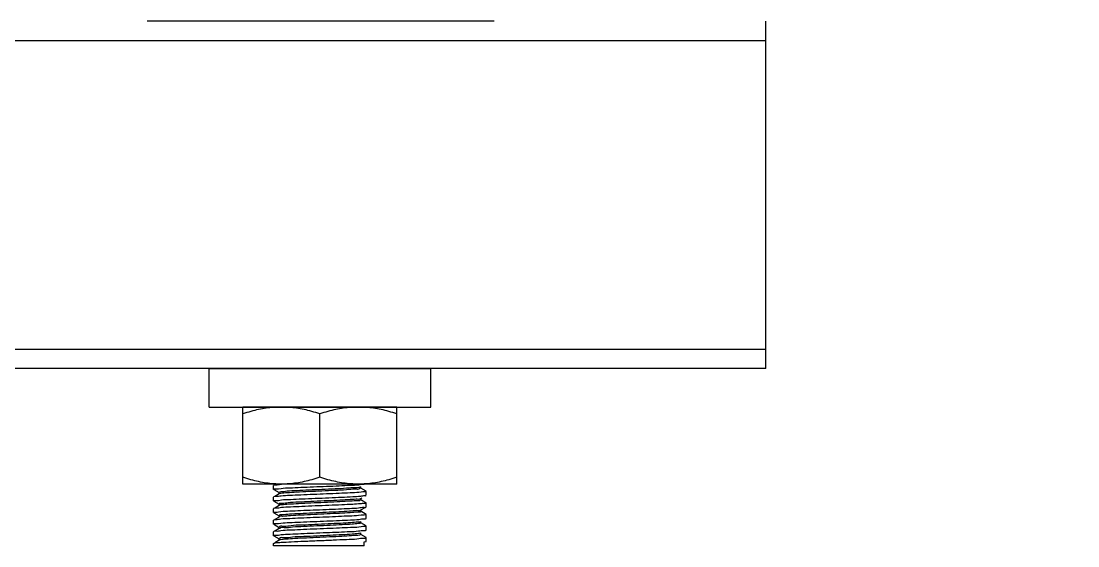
# Model space of a CAD drawing. Header units: millimetres. Extents: x -633009578 to 5705885, y -633235091 to 2571734.
# Drawn here: x 2467393 to 2468620, y 2000438 to 2001047 of the extents above; entities that cross this region are included whole.
import ezdxf

# ---------------------------------------------------------------- set-up
doc = ezdxf.new("R2010")
doc.units = ezdxf.units.MM
doc.header["$LTSCALE"] = 1000
doc.header["$MEASUREMENT"] = 0
doc.layers.get('0').update_dxf_attribs({"color": 9})
doc.layers.add('E-WIRE-系统', color=3, linetype='Continuous')
doc.styles.get("Standard").update_dxf_attribs({"font": 'simhei.ttf', "bigfont": 'hztxt.shx'})
doc.styles.add('TSSD_Dimension', font='simhei.ttf', dxfattribs={"width": 0.707, "bigfont": 'hztxt.shx'})
doc.dimstyles.get("Standard").update_dxf_attribs({"dimtxt": 0.18, "dimasz": 0.18, "dimexe": 0.18, "dimexo": 0.0625, "dimgap": 0.09, "dimtad": 0, "dimtih": 1, "dimtoh": 1, "dimdec": 4, "dimzin": 0, "dimdsep": 46, "dimtxsty": 'Standard', "dimcen": 0.09, "dimadec": 0, "dimazin": 0, "dimtfac": 1, "dimtdec": 4, "dimtofl": 0, "dimtmove": 0, "dimatfit": 3, "dimfxl": 1, "dimtolj": 1, "dimtzin": 0, "dimarcsym": 0})

# ---------------------------------------------------------------- blocks, each defined once
blk = doc.blocks.new('G$CF4FACE3C')
at = {"layer": 'E-WIRE-系统'}
for p, q in [((2547.503319930285, 4134.843328771531), (2183.395662817638, 4134.843328771531)), ((2832.907404695638, 3770.392291667755), (2832.907404695638, 4134.843328771531)), ((-1893.930800943868, 4114.596048945677), (2832.907404695638, 4114.596048945677)), ((-1893.930800943868, 3790.639571516193), (2832.907404695638, 3790.639571516193)), ((2832.907404695638, 3770.392291678931), (-1893.930800943868, 3770.392291678931)), ((2248.261382510187, 3770.359804592445), (2445.521992596332, 3770.413497365196)), ((2248.272388428217, 3729.925423605484), (2248.261376521084, 3770.381828447804)), ((2445.521992514608, 3770.413497396163), (2480.95698744664, 3770.413497396163)), ((2480.95698744664, 3729.957091055927), (2480.95698744664, 3770.413497396163)), ((2248.272379812784, 3729.957091055927), (2480.95698744664, 3729.957091055927)), ((2283.696367138997, 3649.044278330868), (2283.696367138997, 3729.957091055927)), ((2445.521992514608, 3729.957091055927), (2283.696367138997, 3729.957091055927)), ((2445.521992514608, 3649.044278330868), (2445.521992514608, 3729.957091055927)), ((2364.609179831576, 3656.27111926931), (2364.609179831576, 3722.730250117951)), ((2445.521992514608, 3649.044278330868), (2283.696367138997, 3649.044278330868)), ((2316.176369682187, 3647.706433668383), (2316.061492215609, 3647.573522167862)), ((2316.061492215609, 3643.527881519985), (2316.061492215609, 3647.573522167862)), ((2316.176419633674, 3643.394941132632), (2321.797024046769, 3640.141183183412)), ((2318.487577666761, 3649.044278330868), (2317.196431523422, 3648.296793387504)), ((2321.797070370056, 3638.82332541456), (2317.196431523422, 3636.159871483804)), ((2321.299450499471, 3644.222438897123), (2323.956815598998, 3644.645037907991)), ((2321.667296291795, 3640.291369014769), (2321.667296291795, 3638.673112767865)), ((2322.007688202197, 3638.849683138193), (2321.825126889395, 3638.769906663452)), ((2324.168984330026, 3648.736802435364), (2323.713175184792, 3648.672817632789)), ((2407.92469044961, 3640.797549389652), (2405.480289181462, 3640.403928940766)), ((2407.132082950091, 3646.437847561436), (2406.633784261998, 3645.959857598762)), ((2407.218203630298, 3644.942371692159), (2406.633784261998, 3644.341601330903)), ((2413.041989943245, 3641.637972716475), (2407.42128924164, 3644.891786366818)), ((2407.551063328516, 3644.74157371989), (2407.551063328516, 3646.359829966677)), ((2413.15686744079, 3637.45942058845), (2413.15686744079, 3641.505061216536)), ((2316.176369682187, 3635.569511785056), (2316.061492215609, 3635.436600262765)), ((2316.061492215609, 3631.390959625249), (2316.061492215609, 3635.436600262765)), ((2316.176419633674, 3631.258019228117), (2321.797024046769, 3628.004261279129)), ((2321.304915679153, 3632.071726647089), (2324.184233565116, 3632.524562298437)), ((2321.667296291795, 3628.154447110253), (2321.667296291795, 3626.536190863582)), ((2407.552096867235, 3628.430776066496), (2406.98602944985, 3628.383384587592)), ((2407.015980145661, 3632.544801017619), (2407.021596256644, 3632.301004189416)), ((2407.024069563253, 3634.057183828321), (2407.021596256644, 3633.919260456809)), ((2407.16914841882, 3636.489803058794), (2407.552096867235, 3636.522057333495)), ((2409.394202537136, 3631.612683185725), (2407.42128924164, 3632.754864461371)), ((2407.421335605439, 3634.072722231154), (2408.581308608642, 3634.744259867701)), ((2407.551063328516, 3632.604651816073), (2407.551063328516, 3634.222908062278)), ((2407.901827732101, 3628.46579310915), (2407.552096867235, 3628.430776066496)), ((2413.041989943245, 3629.501050822088), (2409.394202537136, 3631.612683185725)), ((2413.041939978255, 3637.326480180142), (2413.15686744079, 3637.45942058845)), ((2413.15686744079, 3625.322498683468), (2413.15686744079, 3629.368139310856)), ((2316.176369682187, 3623.432589859702), (2316.061492215609, 3623.299678359064)), ((2316.061492215609, 3619.25403772085), (2316.061492215609, 3623.299678359064)), ((2316.176419633674, 3619.121097334195), (2321.797024046769, 3615.867339374148)), ((2321.797070370056, 3626.686403509462), (2317.196431523422, 3624.02294957859)), ((2321.292475493159, 3619.961403994588), (2323.742011615774, 3620.35546055634)), ((2413.041989943245, 3617.364128907095), (2407.42128924164, 3620.617942556855)), ((2407.421335605439, 3621.93580032594), (2412.207292881561, 3624.706511616358)), ((2407.551063328516, 3620.467729922035), (2407.551063328516, 3622.085986157763)), ((2413.041939978255, 3625.189558286103), (2413.15686744079, 3625.322498683468)), ((2413.15686744079, 3613.185576778254), (2413.15686744079, 3617.231217407039)), ((2316.176369682187, 3611.295667954604), (2316.061492215609, 3611.162756455247)), ((2316.061492215609, 3607.117115815985), (2316.061492215609, 3611.162756455247)), ((2316.176419633674, 3606.984175429796), (2321.797024046769, 3603.730417469633)), ((2321.797070370056, 3614.549481605063), (2317.196431523422, 3611.886027674191)), ((2321.29243273777, 3607.827760186861), (2323.692476428347, 3608.214882005588)), ((2321.667296291795, 3616.017525206436), (2321.667296291795, 3614.399268968846)), ((2407.919755462557, 3616.539019947522), (2405.22875236487, 3616.111676462344)), ((2413.041989943245, 3605.227207002696), (2407.42128924164, 3608.481020652456)), ((2407.551063328516, 3608.330808016937), (2407.551063328516, 3609.949064253364)), ((2413.041939978255, 3613.052636381588), (2413.15686744079, 3613.185576778254)), ((2316.176369682187, 3599.158746050787), (2316.061492215609, 3599.025834550732)), ((2316.061492215609, 3594.98019391147), (2316.061492215609, 3599.025834550732)), ((2316.176419633674, 3594.847253525979), (2321.797024046769, 3591.593495585606)), ((2321.797070370056, 3602.412559721037), (2317.196431523422, 3599.74910577049)), ((2321.302026972175, 3595.667246979661), (2324.085979356896, 3596.106717105373)), ((2321.667296291795, 3603.880603301455), (2321.667296291795, 3602.262347064447)), ((2322.284359568963, 3602.429890390951), (2322.175722713815, 3602.231573691941)), ((2322.313334371895, 3602.475744736497), (2322.284359568963, 3602.429890390951)), ((2407.927283551311, 3604.380840993021), (2405.571577926166, 3603.999912124942)), ((2413.041989943245, 3593.090285098297), (2407.42128924164, 3596.344098758535)), ((2407.551063328516, 3596.193886113237), (2407.551063328516, 3597.812142349547)), ((2413.041939978255, 3600.91571447684), (2413.15686744079, 3601.048654875136)), ((2413.15686744079, 3601.048654875136), (2413.15686744079, 3605.094295502058)), ((2316.061492215609, 3586.888903780258), (2316.176369682187, 3587.021824145806)), ((2316.061492215609, 3584.314028181834), (2316.061492215609, 3586.888912655762)), ((2411.187611772213, 3584.314028181834), (2316.07039116323, 3584.314028181834)), ((2321.797070370056, 3590.275637817918), (2317.196431523422, 3587.612183866673)), ((2321.667296291795, 3591.743681418127), (2321.667296291795, 3590.12542516028)), ((2322.100586427376, 3590.22802858951), (2321.903021769831, 3590.115394511493)), ((2322.17414450855, 3590.264233554713), (2322.100586427376, 3590.22802858951)), ((2410.69829562516, 3592.339995930437), (2412.076618322637, 3592.284488732694)), ((2411.187611772213, 3588.359668850317), (2413.05933401105, 3588.751434351667)), ((2411.187611772213, 3584.314028181834), (2411.187611772213, 3588.359668850317)), ((2412.076618322637, 3592.284488732694), (2412.235018545995, 3592.293610358262)), ((2413.041939978255, 3588.778792563011), (2413.15686744079, 3588.911732948967)), ((2413.15686744079, 3588.911732948967), (2413.15686744079, 3592.957373598241))]:
    blk.add_line(p, q, dxfattribs=at)
for points, start_tangent, end_tangent in [([(2324.152774537914, 3729.957091055927), (2316.211751685943, 3729.658074029372), (2308.264361824142, 3728.771282881848), (2300.270665572025, 3727.318446883583), (2292.133686137851, 3725.311161224614), (2283.696367138997, 3722.730250117951)], (-0.9999999999999807, 0), (-0.9486832980544095, -0.3162277660047877)), ([(2364.609179831576, 3722.730250117951), (2356.172199733322, 3725.311067311908), (2348.033225145657, 3727.318803054164), (2340.039148884593, 3728.771583071444), (2332.092497973004, 3729.658171406365), (2324.152774537914, 3729.957091055927)], (-0.9486832980465721, 0.3162277660286157), (-0.9999999999994894, 9.29274411314168e-07)), ([(2405.065586907091, 3729.957091055927), (2397.124564366415, 3729.658074029372), (2389.177174526732, 3728.771282881848), (2381.183478276245, 3727.318446883583), (2373.046498820884, 3725.311161224614), (2364.609179831576, 3722.730250117951)], (-0.9999999999999357, 0), (-0.9486832979436878, -0.316227766337369)), ([(2445.521992514608, 3722.730250117951), (2437.085008388385, 3725.31106845371), (2428.946029989282, 3727.318804761046), (2420.951949958922, 3728.771584767033), (2413.005295175593, 3729.658172589378), (2405.065586907091, 3729.957091055927)], (-0.9486832980465677, 0.3162277660286142), (-0.999999999999712, 5.655833085227027e-07)), ([(2324.152774285292, 3649.044278330868), (2316.211794201052, 3649.343292154372), (2308.264457314974, 3650.230072427192), (2300.270826227963, 3651.682887955802), (2292.133861339418, 3653.690159577876), (2283.696367138997, 3656.27111926931)], (-0.9999999999999286, 0), (-0.9486832981495024, 0.3162277657199349)), ([(2364.609179831576, 3656.27111926931), (2356.172001027269, 3653.69024699193), (2348.033033659216, 3651.682525148732), (2340.039034437854, 3650.229769445141), (2332.092448976357, 3649.343194296467), (2324.152774285292, 3649.044278330868)], (-0.9486832980465508, -0.3162277660286598), (-0.99999999999956, -9.292801245416672e-07)), ([(2405.065586947137, 3649.044278330868), (2397.124606882688, 3649.343292154372), (2389.177269997774, 3650.230072427192), (2381.183638921939, 3651.682887955802), (2373.046674034791, 3653.690159577876), (2364.609179831576, 3656.27111926931)], (-0.9999999999999961, 0), (-0.9486832981454943, 0.3162277657317928)), ([(2445.521992514608, 3656.27111926931), (2437.084813718684, 3653.69024699193), (2428.945846351096, 3651.682525148732), (2420.951847120887, 3650.229769445141), (2413.005261672894, 3649.343194296467), (2405.065586947137, 3649.044278330868)], (-0.9486832980426498, -0.3162277660405539), (-0.9999999999995036, -9.292801204870005e-07)), ([(2316.061492215609, 3643.527881519985), (2318.078603449045, 3644.086659956374)], (0, 1.000000000000318), (0.9992060913073074, -0.03983951674164701)), ([(2323.713175184792, 3648.672817632789), (2317.997593050357, 3648.120887635741), (2316.085602206178, 3647.736022488098)], (-0.9890526641566894, -0.147562961221707), (-0.3099327359019309, -0.950758486271205)), ([(2318.078603449045, 3644.086659956374), (2321.299450499471, 3644.222438897123)], (0.999206091347144, -0.03983951574645595), (0.9918915286292633, 0.1270873535552371)), ([(2406.633784261998, 3645.959857598762), (2401.547848197632, 3645.326141970581), (2392.521751189837, 3644.692426299443), (2380.518285743194, 3644.058710672311), (2366.817833413603, 3643.424995023641), (2352.881789145293, 3642.79127940652), (2340.196678122506, 3642.157563779387), (2330.115591269685, 3641.523848119541), (2323.713854444679, 3640.890132501605), (2321.685214718105, 3640.280165922013)], (-0.7891867384770551, -0.6141533129538953), (-0.5301388759785324, -0.8479108279625519)), ([(2406.633784261998, 3644.341601330903), (2401.547848197632, 3643.70788572426), (2392.521751189837, 3643.074170053122), (2380.518285743194, 3642.440454436), (2366.817833413603, 3641.806738776737), (2352.881789145293, 3641.17302314972), (2340.196678122506, 3640.539307531784), (2330.115591269685, 3639.905591862043), (2323.713854444679, 3639.271876243525), (2322.007688202197, 3638.849683138193)], (-0.7891867383704375, -0.6141533130906575), (-0.9356058483330707, -0.3530463093776247)), ([(2323.956815598998, 3644.645037907991), (2332.987220738083, 3645.191849437193), (2344.554671629798, 3645.739531463245), (2357.863649039296, 3646.292844690499), (2371.599080545362, 3646.841201339499), (2384.883072361816, 3647.394288468524), (2396.431298329728, 3647.942895266926), (2405.480289181462, 3648.495210218127)], (0.9892204548755047, 0.1464339156616225), (0.9890793653539363, 0.147383883213846)), ([(2405.480289181462, 3640.403928940766), (2396.431298329728, 3639.851613990613), (2384.883072361816, 3639.303007202107), (2371.599080545362, 3638.74992007378), (2357.863649039296, 3638.201563423499), (2344.554671629798, 3637.648250218132), (2332.987220738083, 3637.100568160298), (2323.956815598998, 3636.553756632376)], (-0.9890793653539779, -0.1473838832138303), (-0.9892204548755225, -0.1464339156616689)), ([(2329.799200894078, 3649.132322743884), (2324.168984330026, 3648.736802435364)], (-0.999376036680776, -0.03532049416541394), (-0.9914062523650717, -0.1308191223459746)), ([(2405.480289181462, 3648.495210218127), (2411.182931122836, 3649.046252803761)], (0.9890793654818723, 0.1473838823551956), (0.9993541384063466, -0.03593474711397555)), ([(2411.197772483341, 3640.954432899831), (2407.92469044961, 3640.797549389652)], (-0.9993298849824778, 0.03660301874536271), (-0.9909493857740329, -0.1342360414854342)), ([(2413.15686744079, 3641.505061216536), (2411.197772483341, 3640.954432899831)], (0, -1.000000000000333), (-0.9993298851674806, 0.03660301369060446)), ([(2316.061492215609, 3631.390959625249), (2318.137123681372, 3631.957843576442)], (0, 1.000000000000045), (0.9990702900124613, -0.04311096860535348)), ([(2323.956815598998, 3636.553756632376), (2318.078603449045, 3635.995378679363), (2316.084225642728, 3635.597922122222)], (-0.9892204547786535, -0.1464339163146859), (-0.2946386204427641, -0.9556087501391565)), ([(2318.137123681372, 3631.957843576442), (2321.304915679153, 3632.071726647089)], (0.999070290214577, -0.04311096392110281), (0.9928897755788351, 0.1190373619958016)), ([(2402.593475901522, 3633.285544828512), (2394.113659960451, 3632.651829201379), (2382.486670430982, 3632.018113552011), (2368.95273099863, 3631.384397923597), (2354.95547517878, 3630.750682265032), (2341.987957368139, 3630.116966636037), (2331.43339215545, 3629.483251008322), (2324.417610260658, 3628.84953535907), (2321.688968664734, 3628.215819731937), (2321.70742018451, 3628.187869400717)], (-0.9953820258954802, -0.09599282537840821), (0.6400226692390093, -0.768356026115882)), ([(2324.184233565116, 3632.524562298437), (2333.733137054369, 3633.093710665475), (2345.809435153846, 3633.657089832705), (2359.540909953183, 3634.223161939881), (2374.130294671981, 3634.806494729477), (2387.693271325901, 3635.382370547042), (2399.120398927946, 3635.952620197902), (2407.16914841882, 3636.489803058794)], (0.9891013282123393, 0.147236417127698), (0.9965598183369107, 0.08287658581462419)), ([(2406.98602944985, 3628.383384587592), (2399.120398927946, 3627.861338921823), (2387.693271325901, 3627.291089290637), (2374.130294671981, 3626.715213462594), (2359.540909953183, 3626.131880672299), (2345.809435153846, 3625.565808566404), (2333.733137054369, 3625.002429398592), (2324.184233565116, 3624.433281012229)], (-0.9966413004821764, -0.08189089188095369), (-0.9891013282862685, -0.1472364166313817)), ([(2402.593475901522, 3631.66728856042), (2394.151416103588, 3631.035911782528), (2382.581165469717, 3630.404534982168), (2369.10788346827, 3629.773158141063), (2355.158239292447, 3629.14178135118), (2342.209343562834, 3628.510404552217), (2331.632338756928, 3627.879027741379), (2324.547210862162, 3627.247650962789)], (-0.9953820259186499, -0.09599282513850887), (-0.9947174171938863, -0.1026511565023952)), ([(2407.021596256644, 3633.919260456809), (2402.593475901522, 3633.285544828512)], (-0.08176301195282605, -0.9966517997154996), (-0.995382025482467, -0.09599282966266427)), ([(2407.021596256644, 3632.301004189416), (2402.593475901522, 3631.66728856042)], (-0.0817630119528472, -0.9966517997157156), (-0.9953820254824062, -0.09599282966267561)), ([(2407.552096867235, 3636.522057333495), (2411.733638985083, 3636.99053870677), (2413.118246174883, 3637.287315390655)], (0.9963814811843195, 0.08499378772899088), (0.4566253094923811, 0.8896591070354362)), ([(2411.733638985083, 3628.899257450947), (2407.901827732101, 3628.46579310915)], (-0.9999703166059608, -0.007704927455784729), (-0.9935120927087635, -0.1137265212765274)), ([(2413.15686744079, 3629.368139310856), (2411.733638985083, 3628.899257450947)], (0, -0.9999999999998896), (-0.9999703166040537, -0.007704927683740949)), ([(2316.061492215609, 3619.25403772085), (2317.979968417436, 3619.798889388214)], (0, 1.000000000000256), (0.9993887545679401, -0.03495879350119426)), ([(2324.184233565116, 3624.433281012229), (2318.137123681372, 3623.866562300012), (2316.083296997938, 3623.460176973836)], (-0.9891013283416453, -0.1472364162589744), (-0.2841832536598495, -0.9587699819766239)), ([(2317.979968417436, 3619.798889388214), (2321.292475493159, 3619.961403994588)], (0.9993887543285397, -0.03495880034878487), (0.9908742591915398, 0.1347894746333508)), ([(2325.221288630972, 3616.808938238653), (2321.810317817843, 3616.175222590449), (2321.824517938308, 3616.158525338396)], (-0.9989355209788949, -0.04612835274098367), (0.6676573216980026, -0.7444687373154629)), ([(2324.547210862162, 3627.247650962789), (2321.742879819358, 3626.752876596176)], (-0.9947174167760522, -0.1026511605521591), (-0.7750790104506635, -0.6318643268602037)), ([(2323.742011615774, 3620.35546055634), (2332.903758962173, 3620.913624768262), (2344.386171092745, 3621.458319340018), (2357.575392127968, 3622.007414205931), (2371.177554078866, 3622.550419484847), (2384.300099025015, 3623.094992607716), (2395.861469208496, 3623.639228324755), (2405.22875236487, 3624.202957729227)], (0.9891236110839767, 0.1470866479195016), (0.9892084500576759, 0.1465149901358798)), ([(2403.544668677496, 3621.244947687141), (2395.632215979043, 3620.611232058029), (2384.410608855076, 3619.977516431594), (2371.076829890022, 3619.343800783041), (2357.053161816439, 3618.710085155326), (2343.835476473672, 3618.076369495247), (2332.833673258079, 3617.442653867067), (2325.221288630972, 3616.808938238653)], (-0.999998681810306, -0.001623692552624003), (-0.9989355208796047, -0.04612835489274278)), ([(2403.950990492245, 3619.671129271621), (2396.342052837135, 3619.039752481855), (2385.372960480629, 3618.408375682193), (2372.205217076698, 3617.776998850401), (2358.233138699317, 3617.145622040727), (2344.936211379478, 3616.514245250844), (2333.722430391237, 3615.88286845258), (2325.779209131608, 3615.251491661998)], (-0.9992095765300292, -0.03975200838626616), (-0.999909679693289, 0.01343995742236379)), ([(2407.312398606911, 3621.865910633584), (2403.544668677496, 3621.244947687141)], (0.5399851491124837, -0.8416745444279843), (-0.9999986818108547, -0.001623692209089912)), ([(2407.380623758771, 3620.318630617694), (2407.394072479103, 3620.302506070817), (2403.950990492245, 3619.671129271621)], (0.6584162016928515, -0.7526540409567958), (-0.9992095763750131, -0.03975201228881349)), ([(2405.22875236487, 3624.202957729227), (2411.190796576673, 3624.770884198719), (2413.133323432412, 3625.160437949817)], (0.9892084496678014, 0.1465149927678604), (0.3036182659036124, 0.95279375974546)), ([(2411.190796576673, 3616.679602921125), (2407.919755462557, 3616.539019947522)], (-0.9992766833129836, 0.03802775548250904), (-0.9918975253268172, -0.1270405417594969)), ([(2413.15686744079, 3617.231217407039), (2411.190796576673, 3616.679602921125)], (0, -0.9999999999998269), (-0.9992766830703903, 0.03802776186261793)), ([(2316.061492215609, 3607.117115815985), (2318.010648214724, 3607.666336138733)], (0, 0.999999999999679), (0.9993529253066841, -0.03596846787248079)), ([(2323.742011615774, 3612.264179291436), (2317.979968417436, 3611.707608111436), (2316.085897424491, 3611.32550351182)], (-0.9891236112686956, -0.1470866466762355), (-0.313185537931087, -0.9496919599692469)), ([(2318.010648214724, 3607.666336138733), (2321.29243273777, 3607.827760186861)], (0.9993529251389923, -0.03596847253133715), (0.990741145336127, 0.1357644391526953)), ([(2325.779209131608, 3615.251491661998), (2321.947645395529, 3614.620114809601)], (-0.9999096796936477, 0.01343995739162644), (0.5188930523054345, -0.8548391663169057)), ([(2404.399061702657, 3609.204350587097), (2397.073643792886, 3608.570634918055), (2386.285317789763, 3607.936919310829), (2373.184849082027, 3607.303203681833), (2359.169633903308, 3606.669488023617), (2345.734642311465, 3606.035772395437), (2334.312953255372, 3605.402056725579), (2326.122891518986, 3604.768341096584), (2322.038071731338, 3604.134625479463), (2322.065357506741, 3604.0729466927)], (-0.9967228463473142, -0.080892320829963), (0.435071737772208, -0.9003957924288709)), ([(2321.940491447691, 3614.632200164138), (2321.947645395529, 3614.620114809601)], (0.4996131683337636, -0.8662486260157155), (0.5188938129471206, -0.8548387046052962)), ([(2405.099681579275, 3607.674969981541), (2398.364253684646, 3607.043593171169), (2388.054542826954, 3606.412216382218), (2375.262231422355, 3605.78083958244), (2361.341881575761, 3605.149462750647), (2347.767501929542, 3604.518085941556), (2335.976466679247, 3603.886709161918), (2327.217314020265, 3603.255332351546), (2322.417539796093, 3602.623955520801), (2322.313334371895, 3602.475744736497)], (-0.9897539775495979, -0.1427832760691411), (-0.5437552580597469, -0.8392438378286792)), ([(2323.692476428347, 3608.214882005588), (2332.603986542905, 3608.760896591586), (2344.097454603529, 3609.308742193156), (2357.677085894626, 3609.874581061653), (2371.983042229665, 3610.445882963599), (2385.203032859834, 3610.997557378025), (2396.626742702443, 3611.542450667708), (2405.571577926166, 3612.091193402535)], (0.989113191786229, 0.14715669823223), (0.989075422681074, 0.147410339691854)), ([(2405.22875236487, 3616.111676462344), (2395.861469208496, 3615.547947058338), (2384.300099025015, 3615.003711340833), (2371.177554078866, 3614.459138218546), (2357.575392127968, 3613.916132940329), (2344.386171092745, 3613.367038074299), (2332.903758962173, 3612.8223434916), (2323.742011615774, 3612.264179291436)], (-0.9892084500577167, -0.1465149901358803), (-0.989123611082402, -0.1470866479305135)), ([(2407.477217072388, 3609.842007749598), (2404.399061702657, 3609.204350587097)], (0.6109878814498579, -0.7916399489171074), (-0.9967228461929496, -0.08089232273209558)), ([(2407.540849377634, 3608.325803107), (2407.547620282974, 3608.306346759666), (2405.099681579275, 3607.674969981541)], (0.4400196684293916, -0.897988135489682), (-0.989753976833657, -0.1427832810321182)), ([(2405.571577926166, 3612.091193402535), (2411.221657498507, 3612.638338129618), (2413.132702339208, 3613.022992950166)], (0.9890754225851667, 0.1474103403357733), (0.3104655584562813, 0.9505846290637677)), ([(2316.061492215609, 3594.98019391147), (2318.090476715704, 3595.540626108297)], (0, 0.9999999999997319), (0.9991643324501326, -0.04087342362666594)), ([(2323.692476428347, 3600.123600727646), (2318.010648214724, 3599.575054861954), (2316.085391022032, 3599.188156862394)], (-0.989113191854597, -0.1471566977711613), (-0.3075982027007313, -0.9515163402146299)), ([(2318.090476715704, 3595.540626108297), (2321.302026972175, 3595.667246979661)], (0.9991643327916502, -0.04087341528114104), (0.9923807038186461, 0.1232093287393477)), ([(2405.154530753382, 3597.163753446541), (2398.434359816834, 3596.530037828605), (2388.106136396062, 3595.896322147571), (2375.27154785255, 3595.262606541044), (2361.299629546003, 3594.628890912631), (2347.680733208079, 3593.995175253367), (2335.867554472294, 3593.361459636246), (2327.120177381905, 3592.727743955678), (2322.371664100792, 3592.094028337975), (2322.160349154146, 3591.608008217183)], (-0.9887096541643783, -0.1498439847389115), (-0.2653085911747767, -0.9641635501552714)), ([(2406.033451968338, 3595.678810671088), (2400.207285081502, 3595.047433882486), (2390.611678826157, 3594.416057071066), (2378.262700133491, 3593.78468029236), (2364.467967069009, 3593.153303451254), (2350.68818684062, 3592.521926651592), (2338.382483353838, 3591.890549851232), (2328.853892296785, 3591.259173062048), (2323.111384442309, 3590.627796252491), (2322.17414450855, 3590.264233554713)], (-0.9561103322478892, -0.293006881436251), (-0.9021523347229526, -0.4314176224425127)), ([(2405.571577926166, 3603.999912124942), (2396.626742702443, 3603.451169391279), (2385.203032859834, 3602.906276100664), (2371.983042229665, 3602.354601707892), (2357.677085894626, 3601.783299805829), (2344.097454603529, 3601.217460925574), (2332.603986542905, 3600.669615315855), (2323.692476428347, 3600.123600727646)], (-0.9890754226811774, -0.1474103396918086), (-0.9891131917862181, -0.1471566982322925)), ([(2324.085979356896, 3596.106717105373), (2333.249153465731, 3596.657855624449), (2344.66539356974, 3597.196678649052), (2357.833081555087, 3597.743928853888), (2371.408145723632, 3598.285838856478), (2384.574978052406, 3598.833130903775), (2395.98483818979, 3599.371808114811), (2405.145790838636, 3599.923101007822)], (0.9892832696752512, 0.1460089460980549), (0.9892829395256636, 0.1460111830085067)), ([(2405.145790838636, 3599.923101007822), (2411.134527183371, 3600.489147545886), (2413.134230873082, 3600.887379926746)], (0.9892829393049524, 0.1460111845030991), (0.2934928486208731, 0.9559612689891007)), ([(2407.423643610207, 3597.657615314121), (2405.154530753382, 3597.163753446541)], (-0.88296952352209, -0.4694303148822655), (-0.988709654811984, -0.1498439804646239)), ([(2407.453263570089, 3596.286693658796), (2406.033451968338, 3595.678810671088)], (-0.6883507683619517, -0.7253779840162395), (-0.9561103331653983, -0.2930068784428193)), ([(2411.221657498507, 3604.547056873096), (2407.927283551311, 3604.380840993021)], (-0.9993803310436002, 0.03519877729413127), (-0.9905389415070494, -0.13723194000714)), ([(2413.15686744079, 3605.094295502058), (2411.221657498507, 3604.547056873096)], (0, -1.000000000000279), (-0.9993803307918936, 0.03519878444718131)), ([(2316.260336103151, 3586.880979518173), (2317.753494589357, 3587.400393525488)], (0.8589433778268515, 0.5120705749093483), (0.9664086709208043, 0.2570102736634756)), ([(2317.753494589357, 3587.400393525488), (2324.1190645108, 3588.017824108829)], (0.9664086710481029, 0.2570102731860228), (0.9999436179633335, 0.01061889327867084)), ([(2324.1190645108, 3588.017824108829), (2334.583980765194, 3588.635133978329), (2348.090461857384, 3589.252491654013), (2363.273372321622, 3589.869986310718), (2378.592296011047, 3590.487508661929), (2392.493631797843, 3591.104999279953), (2403.569463644642, 3591.722476028954)], (0.9999436179321242, 0.01061889621616048), (0.9891998339623377, 0.1465731506411639)), ([(2403.569463644642, 3591.722476028954), (2410.69829562516, 3592.339995930437)], (0.9891998337965456, 0.1465731517601292), (0.9981283923744836, -0.06115318745676315)), ([(2412.235018545995, 3592.293610358262), (2413.15686744079, 3592.957373598241)], (0.9968344073869116, 0.07950574978713218), (0, 1.000000000000143))]:
    blk.add_spline(points, degree=3, dxfattribs=dict(at, start_tangent=start_tangent, end_tangent=end_tangent))
blk.add_leader([(2787.029106368776, 4296.460983645287), (3588.200544836, 3979.880492539727)], dimstyle='Standard', override={"dimgap": 0.09, "dimtad": 0, "dimtxsty": 'TSSD_Dimension'}, dxfattribs=at)

msp = doc.modelspace()

# ---------------------------------------------------------------- block references
at = {"xscale": 1.10592, "yscale": 1.10592, "zscale": 1.10592}
msp.add_blockref('G$CF4FACE3C', (2465124.496627273, 1996473.942841334, -46.07999998803452), dxfattribs=at)

doc.saveas('drawing.dxf')
